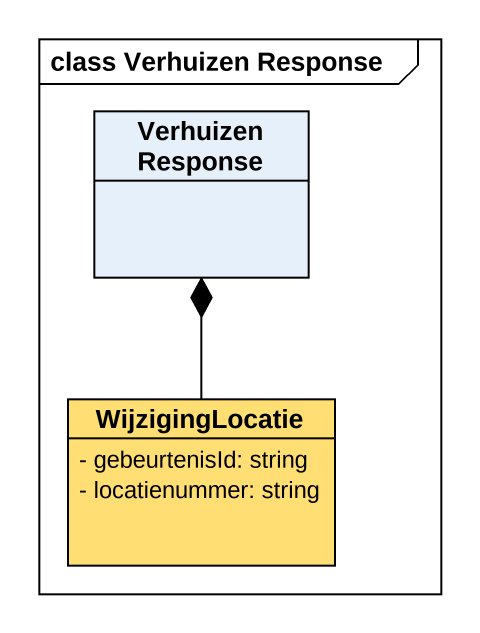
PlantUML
@startuml
mainframe class Verhuizen Response
hide circle
hide empty members
skinparam classAttributeIconSize 0
class "Verhuizen Response" as Verhuizen_Response
class WijzigingLocatie #FFDE73 {
  - gebeurtenisId: string
  - locatienummer: string
}
WijzigingLocatie -up-* Verhuizen_Response
@enduml
